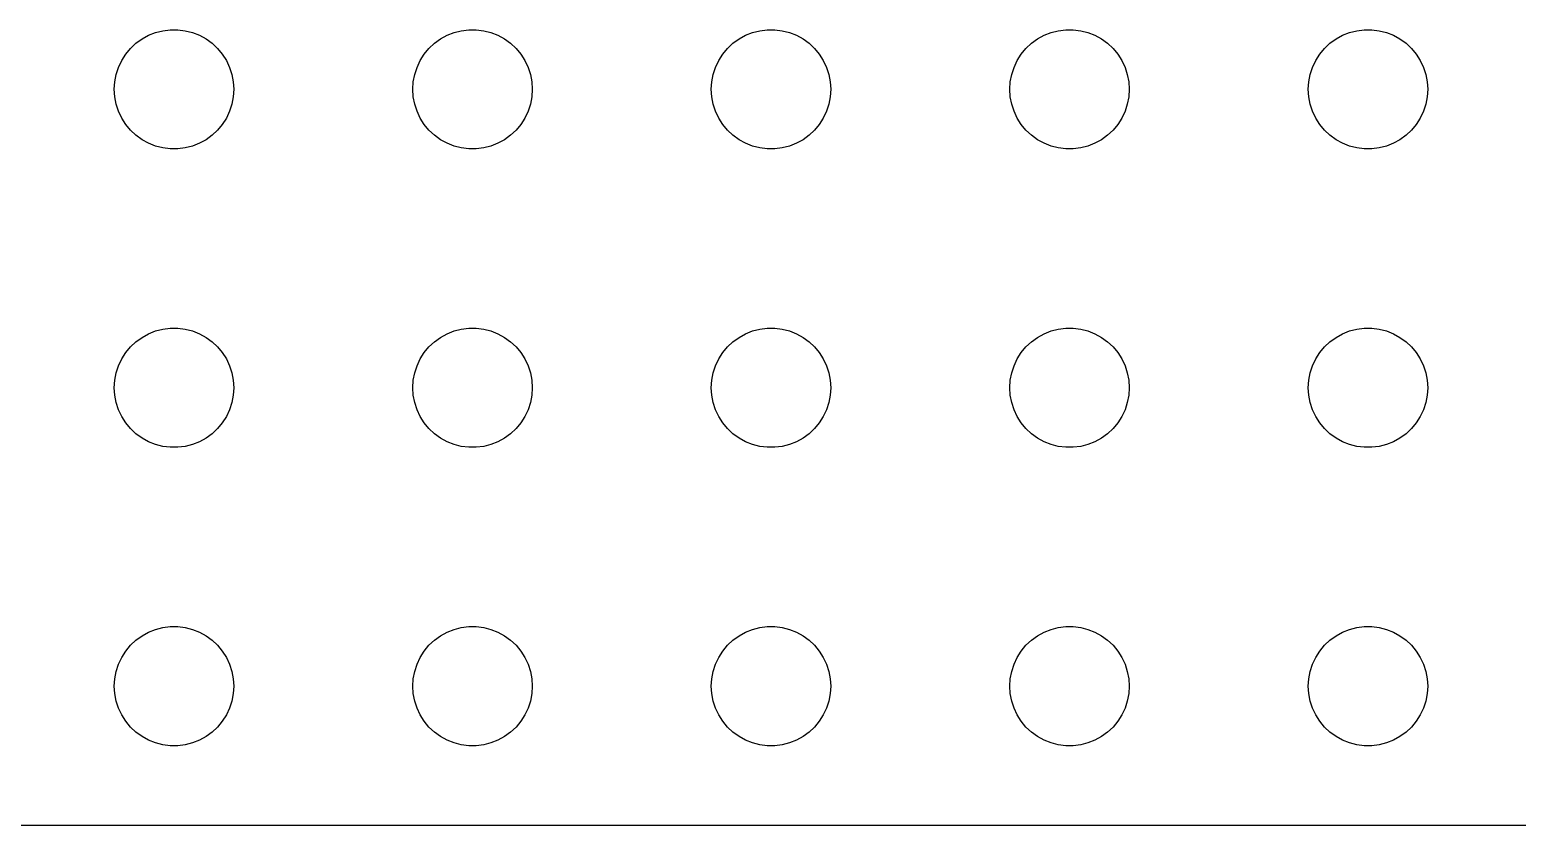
# Model space of a CAD drawing. Header units: metres. Extents: x -150 to 150, y -112 to 112.
# Drawn here: x -74.8 to 0, y -112 to -72 of the extents above; entities that cross this region are included whole.
import ezdxf

# ---------------------------------------------------------------- set-up
doc = ezdxf.new("R2010")
doc.units = ezdxf.units.M

msp = doc.modelspace()

# ---------------------------------------------------------------- linework, layer by layer
for p, q in [((-69.4123, -72.6885), (-69.1075, -72.467)), ((-69.1075, -72.467), (-68.7773, -72.2855)), ((-68.7773, -72.2855), (-68.427, -72.1468)), ((-68.427, -72.1468), (-68.0621, -72.0531)), ((-68.0621, -72.0531), (-67.6884, -72.0059)), ((-67.6884, -72.0059), (-67.3116, -72.0059)), ((-67.3116, -72.0059), (-66.9379, -72.0531)), ((-66.9379, -72.0531), (-66.573, -72.1468)), ((-66.573, -72.1468), (-66.2227, -72.2855)), ((-66.2227, -72.2855), (-65.8925, -72.467)), ((-65.8925, -72.467), (-65.5877, -72.6885)), ((-54.4123, -72.6885), (-54.1075, -72.467)), ((-54.1075, -72.467), (-53.7773, -72.2855)), ((-53.7773, -72.2855), (-53.427, -72.1468)), ((-53.427, -72.1468), (-53.0621, -72.0531)), ((-53.0621, -72.0531), (-52.6884, -72.0059)), ((-52.6884, -72.0059), (-52.3116, -72.0059)), ((-52.3116, -72.0059), (-51.9379, -72.0531)), ((-51.9379, -72.0531), (-51.5729, -72.1468)), ((-51.5729, -72.1468), (-51.2227, -72.2855)), ((-51.2227, -72.2855), (-50.8925, -72.467)), ((-50.8925, -72.467), (-50.5877, -72.6885)), ((-39.4123, -72.6885), (-39.1075, -72.467)), ((-39.1075, -72.467), (-38.7773, -72.2855)), ((-38.7773, -72.2855), (-38.427, -72.1468)), ((-38.427, -72.1468), (-38.0621, -72.0531)), ((-38.0621, -72.0531), (-37.6884, -72.0059)), ((-37.6884, -72.0059), (-37.3116, -72.0059)), ((-37.3116, -72.0059), (-36.9379, -72.0531)), ((-36.9379, -72.0531), (-36.5729, -72.1468)), ((-36.5729, -72.1468), (-36.2227, -72.2855)), ((-36.2227, -72.2855), (-35.8925, -72.467)), ((-35.8925, -72.467), (-35.5877, -72.6885)), ((-24.4123, -72.6885), (-24.1075, -72.467)), ((-24.1075, -72.467), (-23.7773, -72.2855)), ((-23.7773, -72.2855), (-23.427, -72.1468)), ((-23.427, -72.1468), (-23.0621, -72.0531)), ((-23.0621, -72.0531), (-22.6884, -72.0059)), ((-22.6884, -72.0059), (-22.3116, -72.0059)), ((-22.3116, -72.0059), (-21.9379, -72.0531)), ((-21.9379, -72.0531), (-21.5729, -72.1468)), ((-21.5729, -72.1468), (-21.2227, -72.2855)), ((-21.2227, -72.2855), (-20.8925, -72.467)), ((-20.8925, -72.467), (-20.5877, -72.6885)), ((-9.41226, -72.6885), (-9.10747, -72.467)), ((-9.10747, -72.467), (-8.77733, -72.2855)), ((-8.77733, -72.2855), (-8.42705, -72.1468)), ((-8.42705, -72.1468), (-8.06213, -72.0531)), ((-8.06213, -72.0531), (-7.68837, -72.0059)), ((-7.68837, -72.0059), (-7.31161, -72.0059)), ((-7.31161, -72.0059), (-6.93785, -72.0531)), ((-6.93785, -72.0531), (-6.57294, -72.1468)), ((-6.57294, -72.1468), (-6.22266, -72.2855)), ((-6.22266, -72.2855), (-5.89252, -72.467)), ((-5.89252, -72.467), (-5.58772, -72.6885)), ((-70.1289, -73.5547), (-69.927, -73.2366)), ((-69.927, -73.2366), (-69.6869, -72.9464)), ((-69.6869, -72.9464), (-69.4123, -72.6885)), ((-65.5877, -72.6885), (-65.3131, -72.9464)), ((-65.3131, -72.9464), (-65.073, -73.2366)), ((-65.073, -73.2366), (-64.8711, -73.5547)), ((-55.1289, -73.5547), (-54.927, -73.2366)), ((-54.927, -73.2366), (-54.6869, -72.9464)), ((-54.6869, -72.9464), (-54.4123, -72.6885)), ((-50.5877, -72.6885), (-50.3131, -72.9464)), ((-50.3131, -72.9464), (-50.0729, -73.2366)), ((-50.0729, -73.2366), (-49.8711, -73.5547)), ((-40.1289, -73.5547), (-39.927, -73.2366)), ((-39.927, -73.2366), (-39.6869, -72.9464)), ((-39.6869, -72.9464), (-39.4123, -72.6885)), ((-35.5877, -72.6885), (-35.3131, -72.9464)), ((-35.3131, -72.9464), (-35.0729, -73.2366)), ((-35.0729, -73.2366), (-34.8711, -73.5547)), ((-25.1289, -73.5547), (-24.927, -73.2366)), ((-24.927, -73.2366), (-24.6869, -72.9464)), ((-24.6869, -72.9464), (-24.4123, -72.6885)), ((-20.5877, -72.6885), (-20.3131, -72.9464)), ((-20.3131, -72.9464), (-20.0729, -73.2366)), ((-20.0729, -73.2366), (-19.8711, -73.5547)), ((-10.1289, -73.5547), (-9.92705, -73.2366)), ((-9.92705, -73.2366), (-9.6869, -72.9464)), ((-9.6869, -72.9464), (-9.41226, -72.6885)), ((-5.58772, -72.6885), (-5.31308, -72.9464)), ((-5.31308, -72.9464), (-5.07294, -73.2366)), ((-5.07294, -73.2366), (-4.87108, -73.5547)), ((-70.4057, -74.2539), (-70.2893, -73.8956)), ((-70.2893, -73.8956), (-70.1289, -73.5547)), ((-64.8711, -73.5547), (-64.7107, -73.8956)), ((-64.7107, -73.8956), (-64.5943, -74.2539)), ((-55.4057, -74.2539), (-55.2893, -73.8956)), ((-55.2893, -73.8956), (-55.1289, -73.5547)), ((-49.8711, -73.5547), (-49.7107, -73.8956)), ((-49.7107, -73.8956), (-49.5942, -74.2539)), ((-40.4057, -74.2539), (-40.2893, -73.8956)), ((-40.2893, -73.8956), (-40.1289, -73.5547)), ((-34.8711, -73.5547), (-34.7107, -73.8956)), ((-34.7107, -73.8956), (-34.5942, -74.2539)), ((-25.4057, -74.2539), (-25.2893, -73.8956)), ((-25.2893, -73.8956), (-25.1289, -73.5547)), ((-19.8711, -73.5547), (-19.7107, -73.8956)), ((-19.7107, -73.8956), (-19.5942, -74.2539)), ((-10.4057, -74.2539), (-10.2893, -73.8956)), ((-10.2893, -73.8956), (-10.1289, -73.5547)), ((-4.87108, -73.5547), (-4.71066, -73.8956)), ((-4.71066, -73.8956), (-4.59424, -74.2539)), ((-70.5, -75), (-70.4763, -74.624)), ((-70.4763, -74.624), (-70.4057, -74.2539)), ((-64.5943, -74.2539), (-64.5237, -74.624)), ((-64.5237, -74.624), (-64.5, -75)), ((-55.5, -75), (-55.4763, -74.624)), ((-55.4763, -74.624), (-55.4057, -74.2539)), ((-49.5942, -74.2539), (-49.5237, -74.624)), ((-49.5237, -74.624), (-49.5, -75)), ((-40.5, -75), (-40.4763, -74.624)), ((-40.4763, -74.624), (-40.4057, -74.2539)), ((-34.5942, -74.2539), (-34.5237, -74.624)), ((-34.5237, -74.624), (-34.5, -75)), ((-25.5, -75), (-25.4763, -74.624)), ((-25.4763, -74.624), (-25.4057, -74.2539)), ((-19.5942, -74.2539), (-19.5237, -74.624)), ((-19.5237, -74.624), (-19.5, -75)), ((-10.5, -75), (-10.4763, -74.624)), ((-10.4763, -74.624), (-10.4057, -74.2539)), ((-4.59424, -74.2539), (-4.52365, -74.624)), ((-4.52365, -74.624), (-4.5, -75)), ((-70.4763, -75.376), (-70.5, -75)), ((-70.4057, -75.7461), (-70.4763, -75.376)), ((-64.5237, -75.376), (-64.5943, -75.7461)), ((-64.5, -75), (-64.5237, -75.376)), ((-55.4763, -75.376), (-55.5, -75)), ((-55.4057, -75.7461), (-55.4763, -75.376)), ((-49.5237, -75.376), (-49.5942, -75.7461)), ((-49.5, -75), (-49.5237, -75.376)), ((-40.4763, -75.376), (-40.5, -75)), ((-40.4057, -75.7461), (-40.4763, -75.376)), ((-34.5237, -75.376), (-34.5942, -75.7461)), ((-34.5, -75), (-34.5237, -75.376)), ((-25.4763, -75.376), (-25.5, -75)), ((-25.4057, -75.7461), (-25.4763, -75.376)), ((-19.5237, -75.376), (-19.5942, -75.7461)), ((-19.5, -75), (-19.5237, -75.376)), ((-10.4763, -75.376), (-10.5, -75)), ((-10.4057, -75.7461), (-10.4763, -75.376)), ((-4.52365, -75.376), (-4.59424, -75.7461)), ((-4.5, -75), (-4.52365, -75.376)), ((-70.2893, -76.1044), (-70.4057, -75.7461)), ((-70.1289, -76.4453), (-70.2893, -76.1044)), ((-64.7107, -76.1044), (-64.8711, -76.4453)), ((-64.5943, -75.7461), (-64.7107, -76.1044)), ((-55.2893, -76.1044), (-55.4057, -75.7461)), ((-55.1289, -76.4453), (-55.2893, -76.1044)), ((-49.7107, -76.1044), (-49.8711, -76.4453)), ((-49.5942, -75.7461), (-49.7107, -76.1044)), ((-40.2893, -76.1044), (-40.4057, -75.7461)), ((-40.1289, -76.4453), (-40.2893, -76.1044)), ((-34.7107, -76.1044), (-34.8711, -76.4453)), ((-34.5942, -75.7461), (-34.7107, -76.1044)), ((-25.2893, -76.1044), (-25.4057, -75.7461)), ((-25.1289, -76.4453), (-25.2893, -76.1044)), ((-19.7107, -76.1044), (-19.8711, -76.4453)), ((-19.5942, -75.7461), (-19.7107, -76.1044)), ((-10.2893, -76.1044), (-10.4057, -75.7461)), ((-10.1289, -76.4453), (-10.2893, -76.1044)), ((-4.71066, -76.1044), (-4.87108, -76.4453)), ((-4.59424, -75.7461), (-4.71066, -76.1044)), ((-69.927, -76.7634), (-70.1289, -76.4453)), ((-69.6869, -77.0536), (-69.927, -76.7634)), ((-65.073, -76.7634), (-65.3131, -77.0536)), ((-64.8711, -76.4453), (-65.073, -76.7634)), ((-54.927, -76.7634), (-55.1289, -76.4453)), ((-54.6869, -77.0536), (-54.927, -76.7634)), ((-50.0729, -76.7634), (-50.3131, -77.0536)), ((-49.8711, -76.4453), (-50.0729, -76.7634)), ((-39.927, -76.7634), (-40.1289, -76.4453)), ((-39.6869, -77.0536), (-39.927, -76.7634)), ((-35.0729, -76.7634), (-35.3131, -77.0536)), ((-34.8711, -76.4453), (-35.0729, -76.7634)), ((-24.927, -76.7634), (-25.1289, -76.4453)), ((-24.6869, -77.0536), (-24.927, -76.7634)), ((-20.0729, -76.7634), (-20.3131, -77.0536)), ((-19.8711, -76.4453), (-20.0729, -76.7634)), ((-9.92705, -76.7634), (-10.1289, -76.4453)), ((-9.6869, -77.0536), (-9.92705, -76.7634)), ((-5.07294, -76.7634), (-5.31308, -77.0536)), ((-4.87108, -76.4453), (-5.07294, -76.7634)), ((-69.4123, -77.3115), (-69.6869, -77.0536)), ((-69.1075, -77.533), (-69.4123, -77.3115)), ((-68.7773, -77.7145), (-69.1075, -77.533)), ((-68.427, -77.8532), (-68.7773, -77.7145)), ((-66.2227, -77.7145), (-66.573, -77.8532)), ((-65.8925, -77.533), (-66.2227, -77.7145)), ((-65.5877, -77.3115), (-65.8925, -77.533)), ((-65.3131, -77.0536), (-65.5877, -77.3115)), ((-54.4123, -77.3115), (-54.6869, -77.0536)), ((-54.1075, -77.533), (-54.4123, -77.3115)), ((-53.7773, -77.7145), (-54.1075, -77.533)), ((-53.427, -77.8532), (-53.7773, -77.7145)), ((-51.2227, -77.7145), (-51.5729, -77.8532)), ((-50.8925, -77.533), (-51.2227, -77.7145)), ((-50.5877, -77.3115), (-50.8925, -77.533)), ((-50.3131, -77.0536), (-50.5877, -77.3115)), ((-39.4123, -77.3115), (-39.6869, -77.0536)), ((-39.1075, -77.533), (-39.4123, -77.3115)), ((-38.7773, -77.7145), (-39.1075, -77.533)), ((-38.427, -77.8532), (-38.7773, -77.7145)), ((-36.2227, -77.7145), (-36.5729, -77.8532)), ((-35.8925, -77.533), (-36.2227, -77.7145)), ((-35.5877, -77.3115), (-35.8925, -77.533)), ((-35.3131, -77.0536), (-35.5877, -77.3115)), ((-24.4123, -77.3115), (-24.6869, -77.0536)), ((-24.1075, -77.533), (-24.4123, -77.3115)), ((-23.7773, -77.7145), (-24.1075, -77.533)), ((-23.427, -77.8532), (-23.7773, -77.7145)), ((-21.2227, -77.7145), (-21.5729, -77.8532)), ((-20.8925, -77.533), (-21.2227, -77.7145)), ((-20.5877, -77.3115), (-20.8925, -77.533)), ((-20.3131, -77.0536), (-20.5877, -77.3115)), ((-9.41226, -77.3115), (-9.6869, -77.0536)), ((-9.10747, -77.533), (-9.41226, -77.3115)), ((-8.77733, -77.7145), (-9.10747, -77.533)), ((-8.42705, -77.8532), (-8.77733, -77.7145)), ((-6.22266, -77.7145), (-6.57294, -77.8532)), ((-5.89252, -77.533), (-6.22266, -77.7145)), ((-5.58772, -77.3115), (-5.89252, -77.533)), ((-5.31308, -77.0536), (-5.58772, -77.3115)), ((-68.0621, -77.9469), (-68.427, -77.8532)), ((-67.6884, -77.9941), (-68.0621, -77.9469)), ((-67.3116, -77.9941), (-67.6884, -77.9941)), ((-66.9379, -77.9469), (-67.3116, -77.9941)), ((-66.573, -77.8532), (-66.9379, -77.9469)), ((-53.0621, -77.9469), (-53.427, -77.8532)), ((-52.6884, -77.9941), (-53.0621, -77.9469)), ((-52.3116, -77.9941), (-52.6884, -77.9941)), ((-51.9379, -77.9469), (-52.3116, -77.9941)), ((-51.5729, -77.8532), (-51.9379, -77.9469)), ((-38.0621, -77.9469), (-38.427, -77.8532)), ((-37.6884, -77.9941), (-38.0621, -77.9469)), ((-37.3116, -77.9941), (-37.6884, -77.9941)), ((-36.9379, -77.9469), (-37.3116, -77.9941)), ((-36.5729, -77.8532), (-36.9379, -77.9469)), ((-23.0621, -77.9469), (-23.427, -77.8532)), ((-22.6884, -77.9941), (-23.0621, -77.9469)), ((-22.3116, -77.9941), (-22.6884, -77.9941)), ((-21.9379, -77.9469), (-22.3116, -77.9941)), ((-21.5729, -77.8532), (-21.9379, -77.9469)), ((-8.06213, -77.9469), (-8.42705, -77.8532)), ((-7.68837, -77.9941), (-8.06213, -77.9469)), ((-7.31161, -77.9941), (-7.68837, -77.9941)), ((-6.93785, -77.9469), (-7.31161, -77.9941)), ((-6.57294, -77.8532), (-6.93785, -77.9469)), ((-69.1075, -87.467), (-68.7773, -87.2855)), ((-68.7773, -87.2855), (-68.427, -87.1468)), ((-68.427, -87.1468), (-68.0621, -87.0531)), ((-68.0621, -87.0531), (-67.6884, -87.0059)), ((-67.6884, -87.0059), (-67.3116, -87.0059)), ((-67.3116, -87.0059), (-66.9379, -87.0531)), ((-66.9379, -87.0531), (-66.573, -87.1468)), ((-66.573, -87.1468), (-66.2227, -87.2855)), ((-66.2227, -87.2855), (-65.8925, -87.467)), ((-54.1075, -87.467), (-53.7773, -87.2855)), ((-53.7773, -87.2855), (-53.427, -87.1468)), ((-53.427, -87.1468), (-53.0621, -87.0531)), ((-53.0621, -87.0531), (-52.6884, -87.0059)), ((-52.6884, -87.0059), (-52.3116, -87.0059)), ((-52.3116, -87.0059), (-51.9379, -87.0531)), ((-51.9379, -87.0531), (-51.5729, -87.1468)), ((-51.5729, -87.1468), (-51.2227, -87.2855)), ((-51.2227, -87.2855), (-50.8925, -87.467)), ((-39.1075, -87.467), (-38.7773, -87.2855)), ((-38.7773, -87.2855), (-38.427, -87.1468)), ((-38.427, -87.1468), (-38.0621, -87.0531)), ((-38.0621, -87.0531), (-37.6884, -87.0059)), ((-37.6884, -87.0059), (-37.3116, -87.0059)), ((-37.3116, -87.0059), (-36.9379, -87.0531)), ((-36.9379, -87.0531), (-36.5729, -87.1468)), ((-36.5729, -87.1468), (-36.2227, -87.2855)), ((-36.2227, -87.2855), (-35.8925, -87.467)), ((-24.1075, -87.467), (-23.7773, -87.2855)), ((-23.7773, -87.2855), (-23.427, -87.1468)), ((-23.427, -87.1468), (-23.0621, -87.0531)), ((-23.0621, -87.0531), (-22.6884, -87.0059)), ((-22.6884, -87.0059), (-22.3116, -87.0059)), ((-22.3116, -87.0059), (-21.9379, -87.0531)), ((-21.9379, -87.0531), (-21.5729, -87.1468)), ((-21.5729, -87.1468), (-21.2227, -87.2855)), ((-21.2227, -87.2855), (-20.8925, -87.467)), ((-9.10747, -87.467), (-8.77733, -87.2855)), ((-8.77733, -87.2855), (-8.42705, -87.1468)), ((-8.42705, -87.1468), (-8.06213, -87.0531)), ((-8.06213, -87.0531), (-7.68837, -87.0059)), ((-7.68837, -87.0059), (-7.31161, -87.0059)), ((-7.31161, -87.0059), (-6.93785, -87.0531)), ((-6.93785, -87.0531), (-6.57294, -87.1468)), ((-6.57294, -87.1468), (-6.22266, -87.2855)), ((-6.22266, -87.2855), (-5.89252, -87.467)), ((-69.927, -88.2366), (-69.6869, -87.9464)), ((-69.6869, -87.9464), (-69.4123, -87.6885)), ((-69.4123, -87.6885), (-69.1075, -87.467)), ((-65.8925, -87.467), (-65.5877, -87.6885)), ((-65.5877, -87.6885), (-65.3131, -87.9464)), ((-65.3131, -87.9464), (-65.073, -88.2366)), ((-54.927, -88.2366), (-54.6869, -87.9464)), ((-54.6869, -87.9464), (-54.4123, -87.6885)), ((-54.4123, -87.6885), (-54.1075, -87.467)), ((-50.8925, -87.467), (-50.5877, -87.6885)), ((-50.5877, -87.6885), (-50.3131, -87.9464)), ((-50.3131, -87.9464), (-50.0729, -88.2366)), ((-39.927, -88.2366), (-39.6869, -87.9464)), ((-39.6869, -87.9464), (-39.4123, -87.6885)), ((-39.4123, -87.6885), (-39.1075, -87.467)), ((-35.8925, -87.467), (-35.5877, -87.6885)), ((-35.5877, -87.6885), (-35.3131, -87.9464)), ((-35.3131, -87.9464), (-35.0729, -88.2366)), ((-24.927, -88.2366), (-24.6869, -87.9464)), ((-24.6869, -87.9464), (-24.4123, -87.6885)), ((-24.4123, -87.6885), (-24.1075, -87.467)), ((-20.8925, -87.467), (-20.5877, -87.6885)), ((-20.5877, -87.6885), (-20.3131, -87.9464)), ((-20.3131, -87.9464), (-20.0729, -88.2366)), ((-9.92705, -88.2366), (-9.6869, -87.9464)), ((-9.6869, -87.9464), (-9.41226, -87.6885)), ((-9.41226, -87.6885), (-9.10747, -87.467)), ((-5.89252, -87.467), (-5.58772, -87.6885)), ((-5.58772, -87.6885), (-5.31308, -87.9464)), ((-5.31308, -87.9464), (-5.07294, -88.2366)), ((-70.4057, -89.2539), (-70.2893, -88.8956)), ((-70.2893, -88.8956), (-70.1289, -88.5547)), ((-70.1289, -88.5547), (-69.927, -88.2366)), ((-65.073, -88.2366), (-64.8711, -88.5547)), ((-64.8711, -88.5547), (-64.7107, -88.8956)), ((-64.7107, -88.8956), (-64.5943, -89.2539)), ((-55.4057, -89.2539), (-55.2893, -88.8956)), ((-55.2893, -88.8956), (-55.1289, -88.5547)), ((-55.1289, -88.5547), (-54.927, -88.2366)), ((-50.0729, -88.2366), (-49.8711, -88.5547)), ((-49.8711, -88.5547), (-49.7107, -88.8956)), ((-49.7107, -88.8956), (-49.5942, -89.2539)), ((-40.4057, -89.2539), (-40.2893, -88.8956)), ((-40.2893, -88.8956), (-40.1289, -88.5547)), ((-40.1289, -88.5547), (-39.927, -88.2366)), ((-35.0729, -88.2366), (-34.8711, -88.5547)), ((-34.8711, -88.5547), (-34.7107, -88.8956)), ((-34.7107, -88.8956), (-34.5942, -89.2539)), ((-25.4057, -89.2539), (-25.2893, -88.8956)), ((-25.2893, -88.8956), (-25.1289, -88.5547)), ((-25.1289, -88.5547), (-24.927, -88.2366)), ((-20.0729, -88.2366), (-19.8711, -88.5547)), ((-19.8711, -88.5547), (-19.7107, -88.8956)), ((-19.7107, -88.8956), (-19.5942, -89.2539)), ((-10.4057, -89.2539), (-10.2893, -88.8956)), ((-10.2893, -88.8956), (-10.1289, -88.5547)), ((-10.1289, -88.5547), (-9.92705, -88.2366)), ((-5.07294, -88.2366), (-4.87108, -88.5547)), ((-4.87108, -88.5547), (-4.71066, -88.8956)), ((-4.71066, -88.8956), (-4.59424, -89.2539)), ((-70.5, -90), (-70.4763, -89.624)), ((-70.4763, -89.624), (-70.4057, -89.2539)), ((-64.5943, -89.2539), (-64.5237, -89.624)), ((-64.5237, -89.624), (-64.5, -90)), ((-55.5, -90), (-55.4763, -89.624)), ((-55.4763, -89.624), (-55.4057, -89.2539)), ((-49.5942, -89.2539), (-49.5237, -89.624)), ((-49.5237, -89.624), (-49.5, -90)), ((-40.5, -90), (-40.4763, -89.624)), ((-40.4763, -89.624), (-40.4057, -89.2539)), ((-34.5942, -89.2539), (-34.5237, -89.624)), ((-34.5237, -89.624), (-34.5, -90)), ((-25.5, -90), (-25.4763, -89.624)), ((-25.4763, -89.624), (-25.4057, -89.2539)), ((-19.5942, -89.2539), (-19.5237, -89.624)), ((-19.5237, -89.624), (-19.5, -90)), ((-10.5, -90), (-10.4763, -89.624)), ((-10.4763, -89.624), (-10.4057, -89.2539)), ((-4.59424, -89.2539), (-4.52365, -89.624)), ((-4.52365, -89.624), (-4.5, -90)), ((-70.4763, -90.376), (-70.5, -90)), ((-70.4057, -90.7461), (-70.4763, -90.376)), ((-64.5237, -90.376), (-64.5943, -90.7461)), ((-64.5, -90), (-64.5237, -90.376)), ((-55.4763, -90.376), (-55.5, -90)), ((-55.4057, -90.7461), (-55.4763, -90.376)), ((-49.5237, -90.376), (-49.5942, -90.7461)), ((-49.5, -90), (-49.5237, -90.376)), ((-40.4763, -90.376), (-40.5, -90)), ((-40.4057, -90.7461), (-40.4763, -90.376)), ((-34.5237, -90.376), (-34.5942, -90.7461)), ((-34.5, -90), (-34.5237, -90.376)), ((-25.4763, -90.376), (-25.5, -90)), ((-25.4057, -90.7461), (-25.4763, -90.376)), ((-19.5237, -90.376), (-19.5942, -90.7461)), ((-19.5, -90), (-19.5237, -90.376)), ((-10.4763, -90.376), (-10.5, -90)), ((-10.4057, -90.7461), (-10.4763, -90.376)), ((-4.52365, -90.376), (-4.59424, -90.7461)), ((-4.5, -90), (-4.52365, -90.376)), ((-70.2893, -91.1044), (-70.4057, -90.7461)), ((-70.1289, -91.4453), (-70.2893, -91.1044)), ((-64.7107, -91.1044), (-64.8711, -91.4453)), ((-64.5943, -90.7461), (-64.7107, -91.1044)), ((-55.2893, -91.1044), (-55.4057, -90.7461)), ((-55.1289, -91.4453), (-55.2893, -91.1044)), ((-49.7107, -91.1044), (-49.8711, -91.4453)), ((-49.5942, -90.7461), (-49.7107, -91.1044)), ((-40.2893, -91.1044), (-40.4057, -90.7461)), ((-40.1289, -91.4453), (-40.2893, -91.1044)), ((-34.7107, -91.1044), (-34.8711, -91.4453)), ((-34.5942, -90.7461), (-34.7107, -91.1044)), ((-25.2893, -91.1044), (-25.4057, -90.7461)), ((-25.1289, -91.4453), (-25.2893, -91.1044)), ((-19.7107, -91.1044), (-19.8711, -91.4453)), ((-19.5942, -90.7461), (-19.7107, -91.1044)), ((-10.2893, -91.1044), (-10.4057, -90.7461)), ((-10.1289, -91.4453), (-10.2893, -91.1044)), ((-4.71066, -91.1044), (-4.87108, -91.4453)), ((-4.59424, -90.7461), (-4.71066, -91.1044)), ((-69.927, -91.7634), (-70.1289, -91.4453)), ((-69.6869, -92.0536), (-69.927, -91.7634)), ((-65.073, -91.7634), (-65.3131, -92.0536)), ((-64.8711, -91.4453), (-65.073, -91.7634)), ((-54.927, -91.7634), (-55.1289, -91.4453)), ((-54.6869, -92.0536), (-54.927, -91.7634)), ((-50.0729, -91.7634), (-50.3131, -92.0536)), ((-49.8711, -91.4453), (-50.0729, -91.7634)), ((-39.927, -91.7634), (-40.1289, -91.4453)), ((-39.6869, -92.0536), (-39.927, -91.7634)), ((-35.0729, -91.7634), (-35.3131, -92.0536)), ((-34.8711, -91.4453), (-35.0729, -91.7634)), ((-24.927, -91.7634), (-25.1289, -91.4453)), ((-24.6869, -92.0536), (-24.927, -91.7634)), ((-20.0729, -91.7634), (-20.3131, -92.0536)), ((-19.8711, -91.4453), (-20.0729, -91.7634)), ((-9.92705, -91.7634), (-10.1289, -91.4453)), ((-9.6869, -92.0536), (-9.92705, -91.7634)), ((-5.07294, -91.7634), (-5.31308, -92.0536)), ((-4.87108, -91.4453), (-5.07294, -91.7634)), ((-69.4123, -92.3115), (-69.6869, -92.0536)), ((-69.1075, -92.533), (-69.4123, -92.3115)), ((-68.7773, -92.7145), (-69.1075, -92.533)), ((-65.8925, -92.533), (-66.2227, -92.7145)), ((-65.5877, -92.3115), (-65.8925, -92.533)), ((-65.3131, -92.0536), (-65.5877, -92.3115)), ((-54.4123, -92.3115), (-54.6869, -92.0536)), ((-54.1075, -92.533), (-54.4123, -92.3115)), ((-53.7773, -92.7145), (-54.1075, -92.533)), ((-50.8925, -92.533), (-51.2227, -92.7145)), ((-50.5877, -92.3115), (-50.8925, -92.533)), ((-50.3131, -92.0536), (-50.5877, -92.3115)), ((-39.4123, -92.3115), (-39.6869, -92.0536)), ((-39.1075, -92.533), (-39.4123, -92.3115)), ((-38.7773, -92.7145), (-39.1075, -92.533)), ((-35.8925, -92.533), (-36.2227, -92.7145)), ((-35.5877, -92.3115), (-35.8925, -92.533)), ((-35.3131, -92.0536), (-35.5877, -92.3115)), ((-24.4123, -92.3115), (-24.6869, -92.0536)), ((-24.1075, -92.533), (-24.4123, -92.3115)), ((-23.7773, -92.7145), (-24.1075, -92.533)), ((-20.8925, -92.533), (-21.2227, -92.7145)), ((-20.5877, -92.3115), (-20.8925, -92.533)), ((-20.3131, -92.0536), (-20.5877, -92.3115)), ((-9.41226, -92.3115), (-9.6869, -92.0536)), ((-9.10747, -92.533), (-9.41226, -92.3115)), ((-8.77733, -92.7145), (-9.10747, -92.533)), ((-5.89252, -92.533), (-6.22266, -92.7145)), ((-5.58772, -92.3115), (-5.89252, -92.533)), ((-5.31308, -92.0536), (-5.58772, -92.3115)), ((-68.427, -92.8532), (-68.7773, -92.7145)), ((-68.0621, -92.9469), (-68.427, -92.8532)), ((-67.6884, -92.9941), (-68.0621, -92.9469)), ((-67.3116, -92.9941), (-67.6884, -92.9941)), ((-66.9379, -92.9469), (-67.3116, -92.9941)), ((-66.573, -92.8532), (-66.9379, -92.9469)), ((-66.2227, -92.7145), (-66.573, -92.8532)), ((-53.427, -92.8532), (-53.7773, -92.7145)), ((-53.0621, -92.9469), (-53.427, -92.8532)), ((-52.6884, -92.9941), (-53.0621, -92.9469)), ((-52.3116, -92.9941), (-52.6884, -92.9941)), ((-51.9379, -92.9469), (-52.3116, -92.9941)), ((-51.5729, -92.8532), (-51.9379, -92.9469)), ((-51.2227, -92.7145), (-51.5729, -92.8532)), ((-38.427, -92.8532), (-38.7773, -92.7145)), ((-38.0621, -92.9469), (-38.427, -92.8532)), ((-37.6884, -92.9941), (-38.0621, -92.9469)), ((-37.3116, -92.9941), (-37.6884, -92.9941)), ((-36.9379, -92.9469), (-37.3116, -92.9941)), ((-36.5729, -92.8532), (-36.9379, -92.9469)), ((-36.2227, -92.7145), (-36.5729, -92.8532)), ((-23.427, -92.8532), (-23.7773, -92.7145)), ((-23.0621, -92.9469), (-23.427, -92.8532)), ((-22.6884, -92.9941), (-23.0621, -92.9469)), ((-22.3116, -92.9941), (-22.6884, -92.9941)), ((-21.9379, -92.9469), (-22.3116, -92.9941)), ((-21.5729, -92.8532), (-21.9379, -92.9469)), ((-21.2227, -92.7145), (-21.5729, -92.8532)), ((-8.42705, -92.8532), (-8.77733, -92.7145)), ((-8.06213, -92.9469), (-8.42705, -92.8532)), ((-7.68837, -92.9941), (-8.06213, -92.9469)), ((-7.31161, -92.9941), (-7.68837, -92.9941)), ((-6.93785, -92.9469), (-7.31161, -92.9941)), ((-6.57294, -92.8532), (-6.93785, -92.9469)), ((-6.22266, -92.7145), (-6.57294, -92.8532)), ((-69.1075, -102.467), (-68.7773, -102.286)), ((-68.7773, -102.286), (-68.427, -102.147)), ((-68.427, -102.147), (-68.0621, -102.053)), ((-68.0621, -102.053), (-67.6884, -102.006)), ((-67.6884, -102.006), (-67.3116, -102.006)), ((-67.3116, -102.006), (-66.9379, -102.053)), ((-66.9379, -102.053), (-66.573, -102.147)), ((-66.573, -102.147), (-66.2227, -102.286)), ((-66.2227, -102.286), (-65.8925, -102.467)), ((-54.1075, -102.467), (-53.7773, -102.286)), ((-53.7773, -102.286), (-53.427, -102.147)), ((-53.427, -102.147), (-53.0621, -102.053)), ((-53.0621, -102.053), (-52.6884, -102.006)), ((-52.6884, -102.006), (-52.3116, -102.006)), ((-52.3116, -102.006), (-51.9379, -102.053)), ((-51.9379, -102.053), (-51.5729, -102.147)), ((-51.5729, -102.147), (-51.2227, -102.286)), ((-51.2227, -102.286), (-50.8925, -102.467)), ((-39.1075, -102.467), (-38.7773, -102.286)), ((-38.7773, -102.286), (-38.427, -102.147)), ((-38.427, -102.147), (-38.0621, -102.053)), ((-38.0621, -102.053), (-37.6884, -102.006)), ((-37.6884, -102.006), (-37.3116, -102.006)), ((-37.3116, -102.006), (-36.9379, -102.053)), ((-36.9379, -102.053), (-36.5729, -102.147)), ((-36.5729, -102.147), (-36.2227, -102.286)), ((-36.2227, -102.286), (-35.8925, -102.467)), ((-24.1075, -102.467), (-23.7773, -102.286)), ((-23.7773, -102.286), (-23.427, -102.147)), ((-23.427, -102.147), (-23.0621, -102.053)), ((-23.0621, -102.053), (-22.6884, -102.006)), ((-22.6884, -102.006), (-22.3116, -102.006)), ((-22.3116, -102.006), (-21.9379, -102.053)), ((-21.9379, -102.053), (-21.5729, -102.147)), ((-21.5729, -102.147), (-21.2227, -102.286)), ((-21.2227, -102.286), (-20.8925, -102.467)), ((-9.10747, -102.467), (-8.77733, -102.286)), ((-8.77733, -102.286), (-8.42705, -102.147)), ((-8.42705, -102.147), (-8.06213, -102.053)), ((-8.06213, -102.053), (-7.68837, -102.006)), ((-7.68837, -102.006), (-7.31161, -102.006)), ((-7.31161, -102.006), (-6.93785, -102.053)), ((-6.93785, -102.053), (-6.57294, -102.147)), ((-6.57294, -102.147), (-6.22266, -102.286)), ((-6.22266, -102.286), (-5.89252, -102.467)), ((-69.927, -103.237), (-69.6869, -102.946)), ((-69.6869, -102.946), (-69.4123, -102.688)), ((-69.4123, -102.688), (-69.1075, -102.467)), ((-65.8925, -102.467), (-65.5877, -102.688)), ((-65.5877, -102.688), (-65.3131, -102.946)), ((-65.3131, -102.946), (-65.073, -103.237)), ((-54.927, -103.237), (-54.6869, -102.946)), ((-54.6869, -102.946), (-54.4123, -102.688)), ((-54.4123, -102.688), (-54.1075, -102.467)), ((-50.8925, -102.467), (-50.5877, -102.688)), ((-50.5877, -102.688), (-50.3131, -102.946)), ((-50.3131, -102.946), (-50.0729, -103.237)), ((-39.927, -103.237), (-39.6869, -102.946)), ((-39.6869, -102.946), (-39.4123, -102.688)), ((-39.4123, -102.688), (-39.1075, -102.467)), ((-35.8925, -102.467), (-35.5877, -102.688)), ((-35.5877, -102.688), (-35.3131, -102.946)), ((-35.3131, -102.946), (-35.0729, -103.237)), ((-24.927, -103.237), (-24.6869, -102.946)), ((-24.6869, -102.946), (-24.4123, -102.688)), ((-24.4123, -102.688), (-24.1075, -102.467)), ((-20.8925, -102.467), (-20.5877, -102.688)), ((-20.5877, -102.688), (-20.3131, -102.946)), ((-20.3131, -102.946), (-20.0729, -103.237)), ((-9.92705, -103.237), (-9.6869, -102.946)), ((-9.6869, -102.946), (-9.41226, -102.688)), ((-9.41226, -102.688), (-9.10747, -102.467)), ((-5.89252, -102.467), (-5.58772, -102.688)), ((-5.58772, -102.688), (-5.31308, -102.946)), ((-5.31308, -102.946), (-5.07294, -103.237)), ((-70.4057, -104.254), (-70.2893, -103.896)), ((-70.2893, -103.896), (-70.1289, -103.555)), ((-70.1289, -103.555), (-69.927, -103.237)), ((-65.073, -103.237), (-64.8711, -103.555)), ((-64.8711, -103.555), (-64.7107, -103.896)), ((-64.7107, -103.896), (-64.5943, -104.254)), ((-55.4057, -104.254), (-55.2893, -103.896)), ((-55.2893, -103.896), (-55.1289, -103.555)), ((-55.1289, -103.555), (-54.927, -103.237)), ((-50.0729, -103.237), (-49.8711, -103.555)), ((-49.8711, -103.555), (-49.7107, -103.896)), ((-49.7107, -103.896), (-49.5942, -104.254)), ((-40.4057, -104.254), (-40.2893, -103.896)), ((-40.2893, -103.896), (-40.1289, -103.555)), ((-40.1289, -103.555), (-39.927, -103.237)), ((-35.0729, -103.237), (-34.8711, -103.555)), ((-34.8711, -103.555), (-34.7107, -103.896)), ((-34.7107, -103.896), (-34.5942, -104.254)), ((-25.4057, -104.254), (-25.2893, -103.896)), ((-25.2893, -103.896), (-25.1289, -103.555)), ((-25.1289, -103.555), (-24.927, -103.237)), ((-20.0729, -103.237), (-19.8711, -103.555)), ((-19.8711, -103.555), (-19.7107, -103.896)), ((-19.7107, -103.896), (-19.5942, -104.254)), ((-10.4057, -104.254), (-10.2893, -103.896)), ((-10.2893, -103.896), (-10.1289, -103.555)), ((-10.1289, -103.555), (-9.92705, -103.237)), ((-5.07294, -103.237), (-4.87108, -103.555)), ((-4.87108, -103.555), (-4.71066, -103.896)), ((-4.71066, -103.896), (-4.59424, -104.254)), ((-70.5, -105), (-70.4763, -104.624)), ((-70.4763, -104.624), (-70.4057, -104.254)), ((-64.5943, -104.254), (-64.5237, -104.624)), ((-64.5237, -104.624), (-64.5, -105)), ((-55.5, -105), (-55.4763, -104.624)), ((-55.4763, -104.624), (-55.4057, -104.254)), ((-49.5942, -104.254), (-49.5237, -104.624)), ((-49.5237, -104.624), (-49.5, -105)), ((-40.5, -105), (-40.4763, -104.624)), ((-40.4763, -104.624), (-40.4057, -104.254)), ((-34.5942, -104.254), (-34.5237, -104.624)), ((-34.5237, -104.624), (-34.5, -105)), ((-25.5, -105), (-25.4763, -104.624)), ((-25.4763, -104.624), (-25.4057, -104.254)), ((-19.5942, -104.254), (-19.5237, -104.624)), ((-19.5237, -104.624), (-19.5, -105)), ((-10.5, -105), (-10.4763, -104.624)), ((-10.4763, -104.624), (-10.4057, -104.254)), ((-4.59424, -104.254), (-4.52365, -104.624)), ((-4.52365, -104.624), (-4.5, -105)), ((-70.4763, -105.376), (-70.5, -105)), ((-70.4057, -105.746), (-70.4763, -105.376)), ((-64.5237, -105.376), (-64.5943, -105.746)), ((-64.5, -105), (-64.5237, -105.376)), ((-55.4763, -105.376), (-55.5, -105)), ((-55.4057, -105.746), (-55.4763, -105.376)), ((-49.5237, -105.376), (-49.5942, -105.746)), ((-49.5, -105), (-49.5237, -105.376)), ((-40.4763, -105.376), (-40.5, -105)), ((-40.4057, -105.746), (-40.4763, -105.376)), ((-34.5237, -105.376), (-34.5942, -105.746)), ((-34.5, -105), (-34.5237, -105.376)), ((-25.4763, -105.376), (-25.5, -105)), ((-25.4057, -105.746), (-25.4763, -105.376)), ((-19.5237, -105.376), (-19.5942, -105.746)), ((-19.5, -105), (-19.5237, -105.376)), ((-10.4763, -105.376), (-10.5, -105)), ((-10.4057, -105.746), (-10.4763, -105.376)), ((-4.52365, -105.376), (-4.59424, -105.746)), ((-4.5, -105), (-4.52365, -105.376)), ((-70.2893, -106.104), (-70.4057, -105.746)), ((-70.1289, -106.445), (-70.2893, -106.104)), ((-64.7107, -106.104), (-64.8711, -106.445)), ((-64.5943, -105.746), (-64.7107, -106.104)), ((-55.2893, -106.104), (-55.4057, -105.746)), ((-55.1289, -106.445), (-55.2893, -106.104)), ((-49.7107, -106.104), (-49.8711, -106.445)), ((-49.5942, -105.746), (-49.7107, -106.104)), ((-40.2893, -106.104), (-40.4057, -105.746)), ((-40.1289, -106.445), (-40.2893, -106.104)), ((-34.7107, -106.104), (-34.8711, -106.445)), ((-34.5942, -105.746), (-34.7107, -106.104)), ((-25.2893, -106.104), (-25.4057, -105.746)), ((-25.1289, -106.445), (-25.2893, -106.104)), ((-19.7107, -106.104), (-19.8711, -106.445)), ((-19.5942, -105.746), (-19.7107, -106.104)), ((-10.2893, -106.104), (-10.4057, -105.746)), ((-10.1289, -106.445), (-10.2893, -106.104)), ((-4.71066, -106.104), (-4.87108, -106.445)), ((-4.59424, -105.746), (-4.71066, -106.104)), ((-69.927, -106.763), (-70.1289, -106.445)), ((-69.6869, -107.054), (-69.927, -106.763)), ((-65.073, -106.763), (-65.3131, -107.054)), ((-64.8711, -106.445), (-65.073, -106.763)), ((-54.927, -106.763), (-55.1289, -106.445)), ((-54.6869, -107.054), (-54.927, -106.763)), ((-50.0729, -106.763), (-50.3131, -107.054)), ((-49.8711, -106.445), (-50.0729, -106.763)), ((-39.927, -106.763), (-40.1289, -106.445)), ((-39.6869, -107.054), (-39.927, -106.763)), ((-35.0729, -106.763), (-35.3131, -107.054)), ((-34.8711, -106.445), (-35.0729, -106.763)), ((-24.927, -106.763), (-25.1289, -106.445)), ((-24.6869, -107.054), (-24.927, -106.763)), ((-20.0729, -106.763), (-20.3131, -107.054)), ((-19.8711, -106.445), (-20.0729, -106.763)), ((-9.92705, -106.763), (-10.1289, -106.445)), ((-9.6869, -107.054), (-9.92705, -106.763)), ((-5.07294, -106.763), (-5.31308, -107.054)), ((-4.87108, -106.445), (-5.07294, -106.763)), ((-69.4123, -107.312), (-69.6869, -107.054)), ((-69.1075, -107.533), (-69.4123, -107.312)), ((-68.7773, -107.714), (-69.1075, -107.533)), ((-65.8925, -107.533), (-66.2227, -107.714)), ((-65.5877, -107.312), (-65.8925, -107.533)), ((-65.3131, -107.054), (-65.5877, -107.312)), ((-54.4123, -107.312), (-54.6869, -107.054)), ((-54.1075, -107.533), (-54.4123, -107.312)), ((-53.7773, -107.714), (-54.1075, -107.533)), ((-50.8925, -107.533), (-51.2227, -107.714)), ((-50.5877, -107.312), (-50.8925, -107.533)), ((-50.3131, -107.054), (-50.5877, -107.312)), ((-39.4123, -107.312), (-39.6869, -107.054)), ((-39.1075, -107.533), (-39.4123, -107.312)), ((-38.7773, -107.714), (-39.1075, -107.533)), ((-35.8925, -107.533), (-36.2227, -107.714)), ((-35.5877, -107.312), (-35.8925, -107.533)), ((-35.3131, -107.054), (-35.5877, -107.312)), ((-24.4123, -107.312), (-24.6869, -107.054)), ((-24.1075, -107.533), (-24.4123, -107.312)), ((-23.7773, -107.714), (-24.1075, -107.533)), ((-20.8925, -107.533), (-21.2227, -107.714)), ((-20.5877, -107.312), (-20.8925, -107.533)), ((-20.3131, -107.054), (-20.5877, -107.312)), ((-9.41226, -107.312), (-9.6869, -107.054)), ((-9.10747, -107.533), (-9.41226, -107.312)), ((-8.77733, -107.714), (-9.10747, -107.533)), ((-5.89252, -107.533), (-6.22266, -107.714)), ((-5.58772, -107.312), (-5.89252, -107.533)), ((-5.31308, -107.054), (-5.58772, -107.312)), ((-68.427, -107.853), (-68.7773, -107.714)), ((-68.0621, -107.947), (-68.427, -107.853)), ((-67.6884, -107.994), (-68.0621, -107.947)), ((-67.3116, -107.994), (-67.6884, -107.994)), ((-66.9379, -107.947), (-67.3116, -107.994)), ((-66.573, -107.853), (-66.9379, -107.947)), ((-66.2227, -107.714), (-66.573, -107.853)), ((-53.427, -107.853), (-53.7773, -107.714)), ((-53.0621, -107.947), (-53.427, -107.853)), ((-52.6884, -107.994), (-53.0621, -107.947)), ((-52.3116, -107.994), (-52.6884, -107.994)), ((-51.9379, -107.947), (-52.3116, -107.994)), ((-51.5729, -107.853), (-51.9379, -107.947)), ((-51.2227, -107.714), (-51.5729, -107.853)), ((-38.427, -107.853), (-38.7773, -107.714)), ((-38.0621, -107.947), (-38.427, -107.853)), ((-37.6884, -107.994), (-38.0621, -107.947)), ((-37.3116, -107.994), (-37.6884, -107.994)), ((-36.9379, -107.947), (-37.3116, -107.994)), ((-36.5729, -107.853), (-36.9379, -107.947)), ((-36.2227, -107.714), (-36.5729, -107.853)), ((-23.427, -107.853), (-23.7773, -107.714)), ((-23.0621, -107.947), (-23.427, -107.853)), ((-22.6884, -107.994), (-23.0621, -107.947)), ((-22.3116, -107.994), (-22.6884, -107.994)), ((-21.9379, -107.947), (-22.3116, -107.994)), ((-21.5729, -107.853), (-21.9379, -107.947)), ((-21.2227, -107.714), (-21.5729, -107.853)), ((-8.42705, -107.853), (-8.77733, -107.714)), ((-8.06213, -107.947), (-8.42705, -107.853)), ((-7.68837, -107.994), (-8.06213, -107.947)), ((-7.31161, -107.994), (-7.68837, -107.994)), ((-6.93785, -107.947), (-7.31161, -107.994)), ((-6.57294, -107.853), (-6.93785, -107.947)), ((-6.22266, -107.714), (-6.57294, -107.853)), ((-144.814, -111.99), (144.814, -111.99))]:
    msp.add_line(p, q)

doc.saveas('drawing.dxf')
